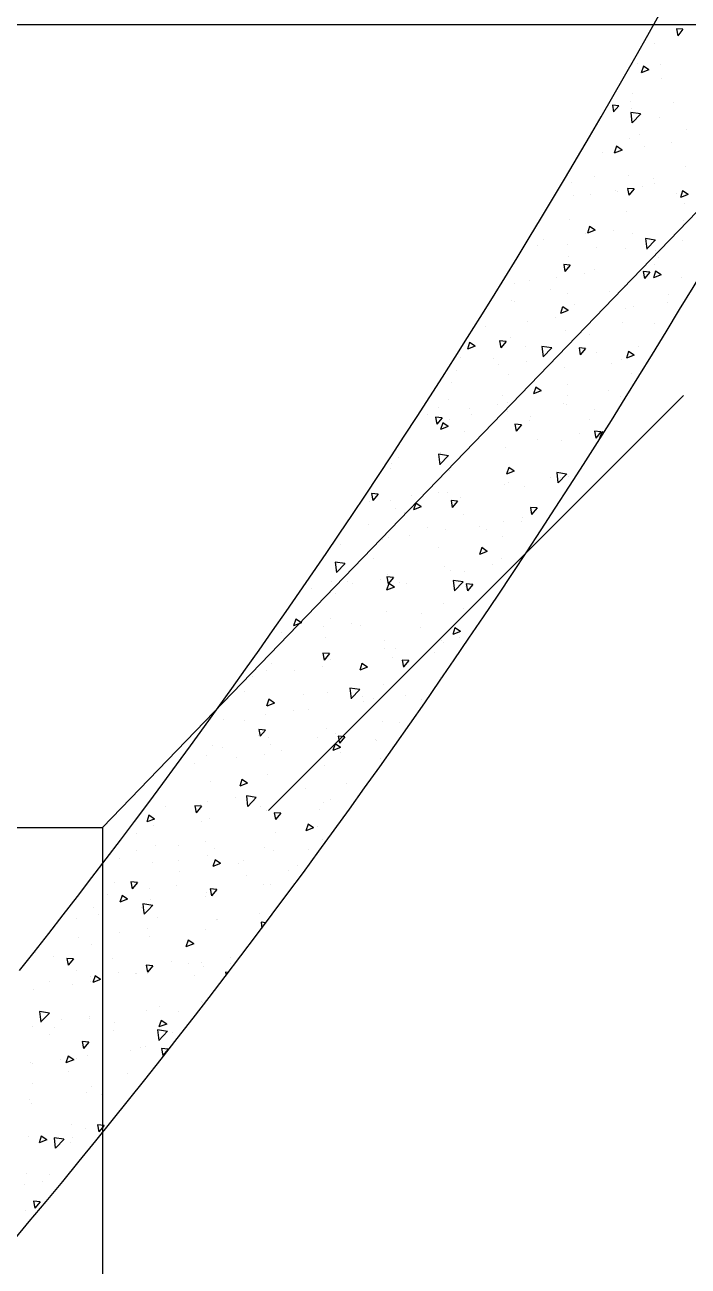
# Model space of a CAD drawing. Header units: millimetres. Extents: x 331487 to 517269, y 198509 to 399936.
# Drawn here: x 441379 to 441978, y 308587 to 309709 of the extents above; entities that cross this region are included whole.
import ezdxf

# ---------------------------------------------------------------- set-up
doc = ezdxf.new("R2010")
doc.units = ezdxf.units.MM
doc.header["$MEASUREMENT"] = 0
doc.layers.add('COLUMN', color=6, linetype='Continuous')
doc.layers.add('FOOTING', color=5, linetype='Continuous')

msp = doc.modelspace()

# ---------------------------------------------------------------- linework, layer by layer
at = {"layer": 'COLUMN', "color": 2, "linetype": 'Continuous'}
for p, q in [((441973.8, 309704.6), (441967.8, 309705.1)), ((441967.8, 309705.1), (441969, 309698.8)), ((441973.8, 309704.6), (441969, 309698.8)), ((441948.5, 309691.6), (441948.5, 309691.6)), ((441927.9, 309672.8), (441927.9, 309672.8)), ((441933.1, 309673.6), (441933.1, 309673.6)), ((441953.4, 309672.5), (441953.4, 309672.5)), ((441938, 309671.4), (441936, 309665.3)), ((441943, 309668), (441936, 309665.3)), ((441943, 309668), (441938, 309671.4)), ((441954.1, 309660.2), (441954.1, 309660.2)), ((441926.6, 309639.5), (441926.6, 309639.5)), ((441928.3, 309646.6), (441928.3, 309646.6)), ((441915.9, 309635.6), (441910, 309636.2)), ((441910, 309636.1), (441911.1, 309629.9)), ((441915.9, 309635.6), (441911.1, 309629.9)), ((441926.6, 309629.5), (441927.7, 309620)), ((441935.5, 309628.1), (441926.6, 309629.5)), ((441927.1, 309633.1), (441927.1, 309633.1)), ((441935.6, 309628.2), (441927.8, 309620.1)), ((441965, 309638.1), (441965, 309638.1)), ((441952.3, 309624.7), (441952.3, 309624.7)), ((441894, 309614.7), (441894, 309614.7)), ((441925.4, 309606.2), (441925.4, 309606.2)), ((441934.7, 309609.1), (441934.7, 309609.1)), ((441977.4, 309613.7), (441977.4, 309613.7)), ((441913.7, 309598.9), (441911.7, 309592.8)), ((441918.7, 309595.5), (441911.7, 309592.8)), ((441918.7, 309595.5), (441913.7, 309598.9)), ((441938.7, 309598.6), (441938.7, 309598.6)), ((441963.7, 309601.9), (441963.7, 309601.9)), ((441900.8, 309593.6), (441900.8, 309593.6)), ((441893.7, 309571.7), (441893.7, 309571.7)), ((441924.2, 309572.9), (441924.2, 309572.9)), ((441976.1, 309580.4), (441976.1, 309580.4)), ((441872.9, 309565.9), (441872.9, 309565.9)), ((441929.8, 309560.4), (441923.8, 309560.9)), ((441923.8, 309560.9), (441925, 309554.7)), ((441929.8, 309560.4), (441925, 309554.7)), ((441937.4, 309562.5), (441937.4, 309562.5)), ((441947.1, 309569.4), (441947.1, 309569.4)), ((441948.2, 309565), (441948.2, 309565)), ((441874.5, 309554.2), (441874.5, 309554.2)), ((441889.8, 309555), (441889.8, 309555)), ((441912.4, 309559.2), (441912.4, 309559.2)), ((441914.8, 309558.3), (441914.8, 309558.3)), ((441968.1, 309556), (441968.1, 309556)), ((441973.4, 309558.6), (441971.4, 309552.5)), ((441978.4, 309555.2), (441971.4, 309552.6)), ((441978.4, 309555.2), (441973.4, 309558.6)), ((441923, 309539.6), (441923, 309539.6)), ((441974.9, 309547.1), (441974.9, 309547.1)), ((441871.6, 309532.6), (441871.6, 309532.6)), ((441974.2, 309531.4), (441974.2, 309531.4)), ((441886.1, 309519.7), (441886.1, 309519.7)), ((441889.4, 309526.3), (441887.4, 309520.3)), ((441894.4, 309523), (441887.4, 309520.3)), ((441894.4, 309523), (441889.4, 309526.3)), ((441911.1, 309523), (441911.1, 309523)), ((441928, 309520), (441928, 309520)), ((441939.9, 309515.5), (441941, 309506)), ((441948.8, 309514.2), (441939.9, 309515.5)), ((441841.9, 309509.4), (441841.9, 309509.4)), ((441848.2, 309514.8), (441848.2, 309514.8)), ((441869.7, 309510), (441869.7, 309510)), ((441895.3, 309507.2), (441895.3, 309507.2)), ((441921.8, 309506.3), (441921.8, 309506.3)), ((441948.9, 309514.3), (441941.1, 309506.1)), ((441948.7, 309504.9), (441948.7, 309504.9)), ((441973.7, 309513.8), (441973.7, 309513.8)), ((441870.4, 309499.3), (441870.4, 309499.3)), ((441952, 309498), (441952, 309498)), ((441872, 309491.5), (441866, 309492)), ((441866, 309492), (441867.1, 309485.7)), ((441872, 309491.5), (441867.1, 309485.7)), ((441884.8, 309483.6), (441884.8, 309483.6)), ((441893.7, 309488), (441893.7, 309488)), ((441943.7, 309485.2), (441937.7, 309485.7)), ((441937.7, 309485.7), (441938.9, 309479.4)), ((441943.7, 309485.2), (441938.9, 309479.4)), ((441949.1, 309486.1), (441947, 309480)), ((441954, 309482.7), (441947, 309480)), ((441947.9, 309491.9), (441947.9, 309491.9)), ((441954, 309482.7), (441949.1, 309486.1)), ((441821.9, 309475.3), (441821.9, 309475.3)), ((441835.4, 309478), (441835.4, 309478)), ((441859.7, 309480.3), (441859.7, 309480.3)), ((441920.6, 309473), (441920.6, 309473)), ((441972.5, 309480.5), (441972.5, 309480.5)), ((441818.7, 309459.6), (441818.7, 309459.6)), ((441854.3, 309469.8), (441854.3, 309469.8)), ((441869.2, 309466), (441869.2, 309466)), ((441907.7, 309467.5), (441907.7, 309467.5)), ((441961.1, 309465.3), (441961.1, 309465.3)), ((441822, 309458.6), (441822, 309458.6)), ((441865, 309453.8), (441863, 309447.8)), ((441870, 309450.5), (441863, 309447.8)), ((441870, 309450.5), (441865.1, 309453.8)), ((441875.4, 309456.3), (441875.4, 309456.3)), ((441921.6, 309452.5), (441921.6, 309452.5)), ((441928.8, 309454.1), (441928.8, 309454.1)), ((441959.5, 309457.5), (441959.5, 309457.5)), ((441833.4, 309440.9), (441833.4, 309440.9)), ((441858.5, 309444.2), (441858.5, 309444.2)), ((441919.3, 309439.8), (441919.3, 309439.8)), ((441947.9, 309438.4), (441947.9, 309438.4)), ((441795.6, 309435.9), (441795.6, 309435.9)), ((441817.5, 309426.3), (441817.5, 309426.3)), ((441868, 309432.7), (441868, 309432.7)), ((441889.5, 309428.4), (441889.5, 309428.4)), ((441781, 309421.6), (441779, 309415.5)), ((441786, 309418.2), (441779, 309415.5)), ((441786, 309418.2), (441781, 309421.6)), ((441814.1, 309422.5), (441808.1, 309423)), ((441808.1, 309423), (441809.3, 309416.8)), ((441814.1, 309422.5), (441809.3, 309416.8)), ((441831.2, 309418.4), (441831.2, 309418.4)), ((441846.4, 309418.1), (441847.5, 309408.6)), ((441855.3, 309416.7), (441846.4, 309418.1)), ((441855.4, 309416.8), (441847.6, 309408.7)), ((441885.8, 309416.3), (441879.9, 309416.8)), ((441879.9, 309416.8), (441881, 309410.5)), ((441885.8, 309416.3), (441881, 309410.5)), ((441933.2, 309418), (441933.2, 309418)), ((441772.9, 309408.3), (441772.9, 309408.3)), ((441802.5, 309407.5), (441802.5, 309407.5)), ((441832.2, 309404.7), (441832.2, 309404.7)), ((441855.9, 309405.2), (441855.9, 309405.2)), ((441895.3, 309413), (441895.3, 309413)), ((441918.1, 309406.5), (441918.1, 309406.5)), ((441924.7, 309413.6), (441922.7, 309407.5)), ((441929.7, 309410.2), (441922.7, 309407.5)), ((441929.7, 309410.2), (441924.7, 309413.6)), ((441769.3, 309396.4), (441769.3, 309396.4)), ((441807.1, 309401.4), (441807.1, 309401.4)), ((441816.3, 309393), (441816.3, 309393)), ((441866.8, 309399.4), (441866.8, 309399.4)), ((441909.3, 309403), (441909.3, 309403)), ((441927.7, 309393.4), (441927.7, 309393.4)), ((441764.3, 309385.5), (441764.3, 309385.5)), ((441840.7, 309381.3), (441838.7, 309375.3)), ((441845.7, 309378), (441840.7, 309381.3)), ((441869.4, 309383.4), (441869.4, 309383.4)), ((441761.6, 309370.1), (441761.6, 309370.1)), ((441811.1, 309373.4), (441811.1, 309373.4)), ((441845.7, 309378), (441838.7, 309375.3)), ((441869, 309373.6), (441869, 309373.6)), ((441906.9, 309378.6), (441906.9, 309378.6)), ((441916.9, 309373.2), (441916.9, 309373.2)), ((441752.8, 309363.3), (441752.8, 309363.3)), ((441780.8, 309362), (441780.8, 309362)), ((441805.9, 309365.3), (441805.9, 309365.3)), ((441814.9, 309367.8), (441814.9, 309367.8)), ((441815.1, 309359.7), (441815.1, 309359.7)), ((441865.6, 309366.1), (441865.6, 309366.1)), ((441868.3, 309365.6), (441868.3, 309365.6)), ((441893.4, 309361.4), (441893.4, 309361.4)), ((441743, 309357), (441743, 309357)), ((441756.3, 309353.6), (441750.3, 309354.1)), ((441750.3, 309354.1), (441751.4, 309347.8)), ((441756.3, 309353.6), (441751.4, 309347.8)), ((441756.7, 309349.1), (441754.7, 309343)), ((441761.7, 309345.7), (441756.7, 309349.1)), ((441763.1, 309352.2), (441763.1, 309352.2)), ((441782.6, 309356.7), (441782.6, 309356.7)), ((441828, 309347.3), (441822, 309347.8)), ((441822, 309347.8), (441823.2, 309341.6)), ((441828, 309347.3), (441823.2, 309341.6)), ((441835.1, 309351.4), (441835.1, 309351.4)), ((441836, 309354.4), (441836, 309354.4)), ((441889.4, 309352.1), (441889.4, 309352.1)), ((441761.7, 309345.7), (441754.7, 309343)), ((441776.7, 309341.4), (441776.7, 309341.4)), ((441880.6, 309339.1), (441880.6, 309339.1)), ((441899.7, 309341), (441893.7, 309341.6)), ((441893.7, 309341.5), (441894.9, 309335.3)), ((441899.7, 309341), (441894.9, 309335.3)), ((441900.4, 309341), (441898.4, 309335)), ((441902, 309340), (441900.4, 309341)), ((441718.4, 309331.4), (441718.4, 309331.4)), ((441779.6, 309325.8), (441779.6, 309325.8)), ((441813.8, 309326.4), (441813.8, 309326.4)), ((441842.7, 309334.1), (441842.7, 309334.1)), ((441864.3, 309332.8), (441864.3, 309332.8)), ((441898.9, 309335.2), (441898.4, 309335)), ((441716.6, 309317.5), (441716.6, 309317.5)), ((441753, 309320.7), (441754.1, 309311.2)), ((441761.9, 309319.3), (441753, 309320.7)), ((441762, 309319.4), (441754.2, 309311.3)), ((441754.5, 309322.5), (441754.5, 309322.5)), ((441761.9, 309318.9), (441761.9, 309318.9)), ((441709.8, 309307.8), (441709.8, 309307.8)), ((441710.6, 309311.9), (441710.6, 309311.9)), ((441763.2, 309305.6), (441763.2, 309305.6)), ((441816.4, 309308.8), (441814.4, 309302.8)), ((441821.4, 309305.4), (441814.4, 309302.8)), ((441821.4, 309305.4), (441816.4, 309308.8)), ((441816.6, 309303.3), (441816.6, 309303.3)), ((441859.7, 309304.2), (441860.8, 309294.7)), ((441868.6, 309302.8), (441859.7, 309304.2)), ((441868.7, 309302.9), (441860.9, 309294.8)), ((441812.6, 309293.2), (441812.6, 309293.2)), ((441816.4, 309294.7), (441816.4, 309294.7)), ((441830.9, 309291.7), (441830.9, 309291.7)), ((441854.3, 309299.7), (441854.3, 309299.7)), ((441863.1, 309299.6), (441863.1, 309299.6)), ((441869.9, 309301), (441869.9, 309301)), ((441698.4, 309284.6), (441692.4, 309285.2)), ((441692.4, 309285.2), (441693.6, 309278.9)), ((441698.4, 309284.6), (441693.6, 309278.9)), ((441728.2, 309283.1), (441728.2, 309283.1)), ((441753.2, 309286.4), (441753.2, 309286.4)), ((441760.7, 309285.7), (441760.7, 309285.7)), ((441772.6, 309281.7), (441772.6, 309281.7)), ((441690.3, 309278.1), (441690.3, 309278.1)), ((441709.3, 309278.6), (441709.3, 309278.6)), ((441714.3, 309271.7), (441714.3, 309271.7)), ((441732.4, 309276.5), (441730.3, 309270.5)), ((441737.3, 309273.2), (441730.3, 309270.5)), ((441737.3, 309273.2), (441732.4, 309276.5)), ((441770.1, 309278.4), (441764.2, 309278.9)), ((441764.2, 309278.9), (441765.3, 309272.6)), ((441770.1, 309278.4), (441765.3, 309272.6)), ((441841.9, 309272.1), (441835.9, 309272.6)), ((441835.9, 309272.6), (441837, 309266.3)), ((441841.9, 309272.1), (441837, 309266.3)), ((441722.2, 309268.2), (441722.2, 309268.2)), ((441775.6, 309265.9), (441775.6, 309265.9)), ((441811.4, 309259.9), (441811.4, 309259.9)), ((441828, 309260.2), (441828, 309260.2)), ((441829, 309263.6), (441829, 309263.6)), ((441689.9, 309257), (441689.9, 309257)), ((441726.9, 309246.9), (441726.9, 309246.9)), ((441743.3, 309254.7), (441743.3, 309254.7)), ((441759.5, 309252.4), (441759.5, 309252.4)), ((441790.1, 309255.3), (441790.1, 309255.3)), ((441796.7, 309252.5), (441796.7, 309252.5)), ((441810.8, 309246.7), (441810.8, 309246.7)), ((441657.6, 309238.9), (441657.6, 309238.9)), ((441664, 309238.7), (441664, 309238.7)), ((441701.9, 309243.7), (441701.9, 309243.7)), ((441708.1, 309245.3), (441708.1, 309245.3)), ((441752.5, 309236.7), (441752.5, 309236.7)), ((441792.1, 309236.3), (441790, 309230.2)), ((441797, 309232.9), (441792.1, 309236.3)), ((441694.2, 309226.7), (441694.2, 309226.7)), ((441797, 309232.9), (441790, 309230.2)), ((441810.2, 309226.6), (441810.2, 309226.6)), ((441826.7, 309224.1), (441826.7, 309224.1)), ((441659.5, 309223.3), (441660.6, 309213.8)), ((441668.4, 309221.9), (441659.5, 309223.3)), ((441668.5, 309222), (441660.7, 309213.9)), ((441758.3, 309219.1), (441758.3, 309219.1)), ((441763.8, 309215.8), (441763.8, 309215.8)), ((441776.4, 309214.8), (441776.4, 309214.8)), ((441801.7, 309220.8), (441801.7, 309220.8)), ((441656.4, 309205.6), (441656.4, 309205.6)), ((441670.4, 309205.9), (441670.4, 309205.9)), ((441675.6, 309204.2), (441675.6, 309204.2)), ((441700.6, 309207.5), (441700.6, 309207.5)), ((441708, 309204), (441706, 309198)), ((441712.3, 309209.4), (441706.3, 309209.9)), ((441706.3, 309209.9), (441707.5, 309203.7)), ((441706.9, 309212), (441706.9, 309212)), ((441712.3, 309209.4), (441707.5, 309203.7)), ((441713, 309200.7), (441708, 309204)), ((441718.1, 309204.7), (441718.1, 309204.7)), ((441723.8, 309203.6), (441723.8, 309203.6)), ((441766.2, 309206.7), (441767.3, 309197.3)), ((441775.1, 309205.4), (441766.2, 309206.7)), ((441775.2, 309205.5), (441767.4, 309197.3)), ((441777.2, 309201.4), (441777.2, 309201.4)), ((441784, 309203.1), (441778, 309203.7)), ((441778, 309203.7), (441779.2, 309197.4)), ((441784, 309203.1), (441779.2, 309197.4)), ((441637.7, 309199.2), (441637.7, 309199.2)), ((441659.8, 309194.7), (441659.8, 309194.7)), ((441713, 309200.7), (441706, 309198)), ((441757, 309185.8), (441757, 309185.8)), ((441775.4, 309181.4), (441775.4, 309181.4)), ((441800.4, 309184.7), (441800.4, 309184.7)), ((441624, 309171.8), (441622, 309165.7)), ((441629, 309168.4), (441622, 309165.7)), ((441629, 309168.4), (441624, 309171.8)), ((441629.4, 309168.5), (441629.4, 309168.5)), ((441655.2, 309172.3), (441655.2, 309172.3)), ((441674.3, 309168.1), (441674.3, 309168.1)), ((441705.7, 309178.7), (441705.7, 309178.7)), ((441737.5, 309176.4), (441737.5, 309176.4)), ((441611.4, 309159.8), (441611.4, 309159.8)), ((441649.3, 309164.8), (441649.3, 309164.8)), ((441682.8, 309166.2), (441682.8, 309166.2)), ((441736.2, 309164), (441736.2, 309164)), ((441767.7, 309163.8), (441765.7, 309157.7)), ((441772.7, 309160.4), (441765.7, 309157.7)), ((441772.7, 309160.4), (441767.7, 309163.8)), ((441650.5, 309155.1), (441650.5, 309155.1)), ((441703.9, 309152.8), (441703.9, 309152.8)), ((441704.5, 309145.5), (441704.5, 309145.5)), ((441755.8, 309152.5), (441755.8, 309152.5)), ((441757.3, 309150.5), (441757.3, 309150.5)), ((441772.3, 309155.1), (441772.3, 309155.1)), ((441774.1, 309145.2), (441774.1, 309145.2)), ((441654.4, 309140.5), (441648.5, 309141)), ((441648.5, 309141), (441649.6, 309134.7)), ((441654.4, 309140.5), (441649.6, 309134.7)), ((441654, 309139.1), (441654, 309139.1)), ((441655.7, 309135.1), (441655.7, 309135.1)), ((441711.2, 309136.9), (441711.2, 309136.9)), ((441714, 309145.1), (441714, 309145.1)), ((441726.2, 309134.2), (441720.2, 309134.7)), ((441720.2, 309134.7), (441721.3, 309128.4)), ((441726.2, 309134.2), (441721.3, 309128.5)), ((441749, 309141.9), (441749, 309141.9)), ((441597.4, 309125.1), (441597.4, 309125.1)), ((441602, 309131.6), (441602, 309131.6)), ((441623, 309125.3), (441623, 309125.3)), ((441648, 309128.6), (441648, 309128.6)), ((441683.7, 309131.5), (441681.7, 309125.5)), ((441688.7, 309128.2), (441681.7, 309125.5)), ((441688.7, 309128.2), (441683.7, 309131.5)), ((441585.1, 309120.3), (441585.1, 309120.3)), ((441703.3, 309112.2), (441703.3, 309112.2)), ((441754.6, 309119.2), (441754.6, 309119.2)), ((441577.7, 309106.2), (441577.7, 309106.2)), ((441631.1, 309104), (441631.1, 309104)), ((441652.7, 309105.8), (441652.7, 309105.8)), ((441672.8, 309109.3), (441673.9, 309099.8)), ((441681.7, 309108), (441672.8, 309109.3)), ((441681.7, 309108.1), (441674, 309099.9)), ((441684.4, 309101.7), (441684.4, 309101.7)), ((441722.7, 309102.5), (441722.7, 309102.5)), ((441599.7, 309099.3), (441597.6, 309093.2)), ((441604.7, 309095.9), (441597.7, 309093.2)), ((441604.7, 309095.9), (441599.7, 309099.3)), ((441600.8, 309098.3), (441600.8, 309098.3)), ((441621.7, 309089.2), (441621.7, 309089.2)), ((441635.6, 309090.1), (441635.6, 309090.1)), ((441684.9, 309097.5), (441684.9, 309097.5)), ((441693.9, 309100.1), (441693.9, 309100.1)), ((441737.8, 309099.4), (441737.8, 309099.4)), ((441558.8, 309080.9), (441558.8, 309080.9)), ((441577.2, 309080.1), (441577.2, 309080.1)), ((441596.7, 309085.9), (441596.7, 309085.9)), ((441702, 309078.9), (441702, 309078.9)), ((441717.8, 309078.1), (441717.8, 309078.1)), ((441596.6, 309071.5), (441590.6, 309072.1)), ((441590.6, 309072), (441591.8, 309065.8)), ((441596.6, 309071.5), (441591.8, 309065.8)), ((441651.5, 309072.5), (441651.5, 309072.5)), ((441659.5, 309068.1), (441659.5, 309068.1)), ((441548.3, 309057.9), (441548.3, 309057.9)), ((441590.1, 309066.6), (441590.1, 309066.6)), ((441599.6, 309065), (441599.6, 309065)), ((441601.2, 309058.1), (441601.2, 309058.1)), ((441643.5, 309064.3), (441643.5, 309064.3)), ((441659.4, 309059), (441657.3, 309053)), ((441664.3, 309055.6), (441657.3, 309053)), ((441658.6, 309058.1), (441658.6, 309058.1)), ((441664.3, 309055.6), (441659.4, 309059)), ((441668.3, 309065.3), (441662.3, 309065.8)), ((441662.3, 309065.8), (441663.5, 309059.5)), ((441668.3, 309065.3), (441663.5, 309059.5)), ((441696.4, 309063), (441696.4, 309063)), ((441696.8, 309062), (441696.8, 309062)), ((441542.9, 309048.1), (441542.9, 309048.1)), ((441557.8, 309055.4), (441557.8, 309055.4)), ((441570.4, 309046.4), (441570.4, 309046.4)), ((441595.4, 309049.7), (441595.4, 309049.7)), ((441611.2, 309053.1), (441611.2, 309053.1)), ((441664.5, 309050.9), (441664.5, 309050.9)), ((441700.8, 309045.6), (441700.8, 309045.6)), ((441532.5, 309041.5), (441532.5, 309041.5)), ((441650.3, 309039.2), (441650.3, 309039.2)), ((441547, 309024.7), (441547, 309024.7)), ((441575.3, 309026.7), (441573.3, 309020.7)), ((441580.3, 309023.4), (441573.3, 309020.7)), ((441580.3, 309023.4), (441575.3, 309026.7)), ((441598.4, 309031.7), (441598.4, 309031.7)), ((441670.1, 309023.6), (441670.1, 309023.6)), ((441579.3, 309011.9), (441580.4, 309002.4)), ((441588.2, 309010.5), (441579.3, 309011.9)), ((441588.3, 309010.6), (441580.5, 309002.5)), ((441632.3, 309018.6), (441632.3, 309018.6)), ((441506.2, 309002), (441506.2, 309002)), ((441538.7, 309002.6), (441532.8, 309003.1)), ((441532.8, 309003.1), (441533.9, 308996.8)), ((441538.7, 309002.6), (441533.9, 308996.8)), ((441538.3, 309004.3), (441538.3, 309004.3)), ((441544.1, 309007), (441544.1, 309007)), ((441569.1, 309010.3), (441569.1, 309010.3)), ((441591.7, 309002), (441591.7, 309002)), ((441645.1, 308999.8), (441645.1, 308999.8)), ((441649.1, 309005.9), (441649.1, 309005.9)), ((441655.4, 309008.4), (441655.4, 309008.4)), ((441491.3, 308994.5), (441489.3, 308988.4)), ((441496.3, 308991.1), (441489.3, 308988.4)), ((441496.3, 308991.1), (441491.3, 308994.5)), ((441538.8, 308988.4), (441538.8, 308988.4)), ((441545.8, 308991.4), (441545.8, 308991.4)), ((441597.1, 308998.4), (441597.1, 308998.4)), ((441597.2, 308998.4), (441597.2, 308998.4)), ((441610.5, 308996.3), (441604.5, 308996.8)), ((441604.5, 308996.8), (441605.6, 308990.6)), ((441610.5, 308996.3), (441605.6, 308990.6)), ((441480.4, 308978.4), (441480.4, 308978.4)), ((441495.3, 308985), (441495.3, 308985)), ((441605.9, 308979.2), (441605.9, 308979.2)), ((441635, 308986.5), (441633, 308980.4)), ((441640, 308983.1), (441633, 308980.4)), ((441640, 308983.1), (441635, 308986.5)), ((441643.8, 308984.2), (441643.8, 308984.2)), ((441497.3, 308966.9), (441497.3, 308966.9)), ((441517.8, 308967.6), (441517.8, 308967.6)), ((441542.8, 308970.9), (441542.8, 308970.9)), ((441647.9, 308972.6), (441647.9, 308972.6)), ((441465, 308955.7), (441465, 308955.7)), ((441479.9, 308962.6), (441479.9, 308962.6)), ((441544.6, 308958.1), (441544.6, 308958.1)), ((441550.7, 308964.6), (441550.7, 308964.6)), ((441595.9, 308965.1), (441595.9, 308965.1)), ((441604.1, 308962.4), (441604.1, 308962.4)), ((441635.3, 308963.4), (441635.3, 308963.4)), ((441494.1, 308951.7), (441494.1, 308951.7)), ((441518.4, 308953.4), (441518.4, 308953.4)), ((441518.6, 308943.4), (441518.6, 308943.4)), ((441551, 308954.2), (441549, 308948.2)), ((441556, 308950.9), (441549, 308948.2)), ((441556, 308950.9), (441551, 308954.2)), ((441571.8, 308951.2), (441571.8, 308951.2)), ((441576.9, 308953.4), (441576.9, 308953.4)), ((441617.5, 308944.7), (441617.5, 308944.7)), ((441625.2, 308948.9), (441625.2, 308948.9)), ((441460.3, 308933.4), (441460.3, 308933.4)), ((441480.9, 308933.6), (441474.9, 308934.2)), ((441474.9, 308934.2), (441476.1, 308927.9)), ((441480.9, 308933.6), (441476.1, 308927.9)), ((441579.6, 308939.7), (441579.6, 308939.7)), ((441453.6, 308923.1), (441453.6, 308923.1)), ((441467, 308922), (441465, 308915.9)), ((441472, 308918.6), (441467, 308922)), ((441491.4, 308928.1), (441491.4, 308928.1)), ((441516.5, 308931.4), (441516.5, 308931.4)), ((441542.6, 308921.5), (441542.6, 308921.5)), ((441543.4, 308924.8), (441543.4, 308924.8)), ((441552.6, 308927.4), (441546.6, 308927.9)), ((441546.6, 308927.9), (441547.8, 308921.6)), ((441552.6, 308927.4), (441547.8, 308921.6)), ((441594.7, 308931.8), (441594.7, 308931.8)), ((441600.9, 308931.5), (441600.9, 308931.5)), ((441440.9, 308910.9), (441440.9, 308910.9)), ((441472, 308918.6), (441465, 308915.9)), ((441484.3, 308911.4), (441484.3, 308911.4)), ((441485.8, 308914.5), (441486.5, 308908.5)), ((441494.7, 308913.1), (441485.8, 308914.5)), ((441494.8, 308913.2), (441490.3, 308908.5)), ((441492.9, 308918.4), (441492.9, 308918.4)), ((441425.9, 308901.4), (441425.9, 308901.4)), ((441445.6, 308904.6), (441445.6, 308904.6)), ((441486.5, 308908.5), (441486.9, 308905)), ((441490.3, 308908.5), (441487, 308905.1)), ((441498.9, 308902.3), (441498.9, 308902.3)), ((441552.3, 308900.1), (441552.3, 308900.1)), ((441553.3, 308900.3), (441553.3, 308900.3)), ((441591.2, 308905.3), (441591.2, 308905.3)), ((441593.5, 308898.5), (441593.5, 308898.5)), ((441465.1, 308888.7), (441465.1, 308888.7)), ((441490.2, 308892), (441490.2, 308892)), ((441542.2, 308891.5), (441542.2, 308891.5)), ((441592.6, 308898), (441593.2, 308892.4)), ((441596.8, 308897.3), (441592.6, 308898)), ((441427.3, 308883.7), (441427.3, 308883.7)), ((441439.7, 308877.6), (441439.7, 308877.6)), ((441491.7, 308885.1), (441491.7, 308885.1)), ((441526.7, 308881.7), (441524.7, 308875.7)), ((441531.7, 308878.4), (441524.7, 308875.7)), ((441531.7, 308878.4), (441526.7, 308881.7)), ((441388.4, 308870.6), (441388.4, 308870.6)), ((441404.6, 308867.2), (441404.6, 308867.2)), ((441423, 308864.7), (441417.1, 308865.2)), ((441417.1, 308865.2), (441418.2, 308858.9)), ((441458, 308864.9), (441458, 308864.9)), ((441564.9, 308865.8), (441564.9, 308865.8)), ((441423, 308864.7), (441418.2, 308859)), ((441425.7, 308853.8), (441425.7, 308853.8)), ((441494.8, 308858.4), (441488.8, 308858.9)), ((441488.8, 308858.9), (441489.9, 308852.7)), ((441494.8, 308858.4), (441489.9, 308852.7)), ((441511.3, 308862.7), (441511.3, 308862.7)), ((441527, 308860.9), (441527, 308860.9)), ((441538.5, 308861.8), (441538.5, 308861.8)), ((441541, 308858.2), (441541, 308858.2)), ((441564.7, 308860.4), (441564.7, 308860.4)), ((441401, 308844.3), (441401, 308844.3)), ((441438.5, 308844.3), (441438.5, 308844.3)), ((441438.8, 308849.2), (441438.8, 308849.2)), ((441442.7, 308849.5), (441440.6, 308843.4)), ((441447.6, 308846.1), (441440.6, 308843.4)), ((441447.6, 308846.1), (441442.7, 308849.5)), ((441463.9, 308852.5), (441463.9, 308852.5)), ((441479, 308851.5), (441479, 308851.5)), ((441480.1, 308851.8), (441480.1, 308851.8)), ((441490.4, 308851.8), (441490.4, 308851.8)), ((441532.4, 308849.3), (441532.4, 308849.3)), ((441562.9, 308852.5), (441560.5, 308852.7)), ((441560.5, 308852.7), (441561, 308850)), ((441387.2, 308837.3), (441387.2, 308837.3)), ((441421.8, 308841.8), (441421.8, 308841.8)), ((441500.7, 308821.4), (441500.7, 308821.4)), ((441538.6, 308826.4), (441538.6, 308826.4)), ((441539.7, 308824.9), (441539.7, 308824.9)), ((441392.4, 308817.1), (441393.5, 308807.6)), ((441401.3, 308815.7), (441392.4, 308817.1)), ((441401.3, 308815.8), (441393.6, 308807.7)), ((441412.5, 308809.8), (441412.5, 308809.8)), ((441437.3, 308811), (441437.3, 308811)), ((441437.6, 308813.1), (441437.6, 308813.1)), ((441489.2, 308818.5), (441489.2, 308818.5)), ((441502.3, 308809.2), (441500.3, 308803.2)), ((441507.3, 308805.8), (441502.4, 308809.2)), ((441518.3, 308816.8), (441518.3, 308816.8)), ((441385.9, 308804), (441385.9, 308804)), ((441406.2, 308802.7), (441406.2, 308802.7)), ((441459.6, 308800.4), (441459.6, 308800.4)), ((441460, 308806.8), (441460, 308806.8)), ((441499.1, 308800.6), (441500.2, 308791.1)), ((441508, 308799.2), (441499.1, 308800.5)), ((441507.3, 308805.8), (441500.3, 308803.2)), ((441508.1, 308799.3), (441500.3, 308791.1)), ((441512.9, 308798.2), (441512.9, 308798.2)), ((441401.7, 308796.8), (441401.7, 308796.8)), ((441436.9, 308789.5), (441430.9, 308790)), ((441430.9, 308790), (441432.1, 308783.7)), ((441436.9, 308789.5), (441432.1, 308783.7)), ((441418.3, 308776.9), (441416.3, 308770.9)), ((441423.3, 308773.6), (441418.3, 308776.9)), ((441436.1, 308777.7), (441436.1, 308777.7)), ((441474.4, 308782), (441474.4, 308782)), ((441484, 308784.8), (441484, 308784.8)), ((441488, 308785.2), (441488, 308785.2)), ((441508.6, 308783.2), (441502.7, 308783.7)), ((441502.7, 308783.7), (441503.8, 308777.5)), ((441508.6, 308783.2), (441503.8, 308777.5)), ((441384.7, 308770.7), (441384.7, 308770.7)), ((441386.2, 308770.4), (441386.2, 308770.4)), ((441411.3, 308773.7), (441411.3, 308773.7)), ((441423.3, 308773.6), (441416.3, 308770.9)), ((441425.7, 308774.8), (441425.7, 308774.8)), ((441418.6, 308763), (441418.6, 308763)), ((441472, 308760.8), (441472, 308760.8)), ((441386.3, 308751.8), (441386.3, 308751.8)), ((441434.9, 308744.4), (441434.9, 308744.4)), ((441439.7, 308749.6), (441439.7, 308749.6)), ((441448.1, 308742.5), (441448.1, 308742.5)), ((441383.5, 308737.4), (441383.5, 308737.4)), ((441384.9, 308734.2), (441384.9, 308734.2)), ((441421.5, 308715.1), (441421.5, 308715.1)), ((441433.6, 308711.1), (441433.6, 308711.1)), ((441450.8, 308714.3), (441444.8, 308714.8)), ((441444.8, 308714.8), (441446, 308708.5)), ((441450.8, 308714.3), (441446, 308708.5)), ((441382.3, 308704.1), (441382.3, 308704.1)), ((441394, 308704.4), (441392, 308698.4)), ((441399, 308701.1), (441392, 308698.4)), ((441399, 308701.1), (441394, 308704.4)), ((441405.6, 308703.1), (441406.7, 308693.6)), ((441414.5, 308701.8), (441405.6, 308703.1)), ((441414.6, 308701.9), (441406.8, 308693.7)), ((441420.2, 308698.5), (441420.2, 308698.5)), ((441421.8, 308703.1), (441421.8, 308703.1)), ((441381.1, 308670.8), (441381.1, 308670.8)), ((441395.5, 308663.6), (441395.5, 308663.6)), ((441401.4, 308670.1), (441401.4, 308670.1)), ((441379.2, 308661.1), (441379.2, 308661.1)), ((441392.9, 308645.3), (441387, 308645.8)), ((441387, 308645.8), (441388.1, 308639.6)), ((441392.9, 308645.3), (441388.1, 308639.6)), ((441379.9, 308637.5), (441379.9, 308637.5))]:
    msp.add_line(p, q, dxfattribs=at)
at = {"layer": 'COLUMN'}
for centre, radius, start, end in [((436258.4, 312903), 6674.2, 319.95862, 345.82397), ((436258.3, 312903.3), 6524.6, 321.63981, 345.48962)]:
    msp.add_arc(centre, radius, start, end, dxfattribs=at)
at = {"layer": 'FOOTING'}
for p, q in [((442149.3, 309708.5), (440149.3, 309708.5)), ((441449.3, 308983.5), (442149.3, 309708.5)), ((441599.3, 308998.8), (441974.3, 309373.8)), ((440849.3, 308983.5), (441449.3, 308983.5)), ((441449.3, 308983.5), (441449.3, 308533.5))]:
    msp.add_line(p, q, dxfattribs=at)

doc.saveas('drawing.dxf')
